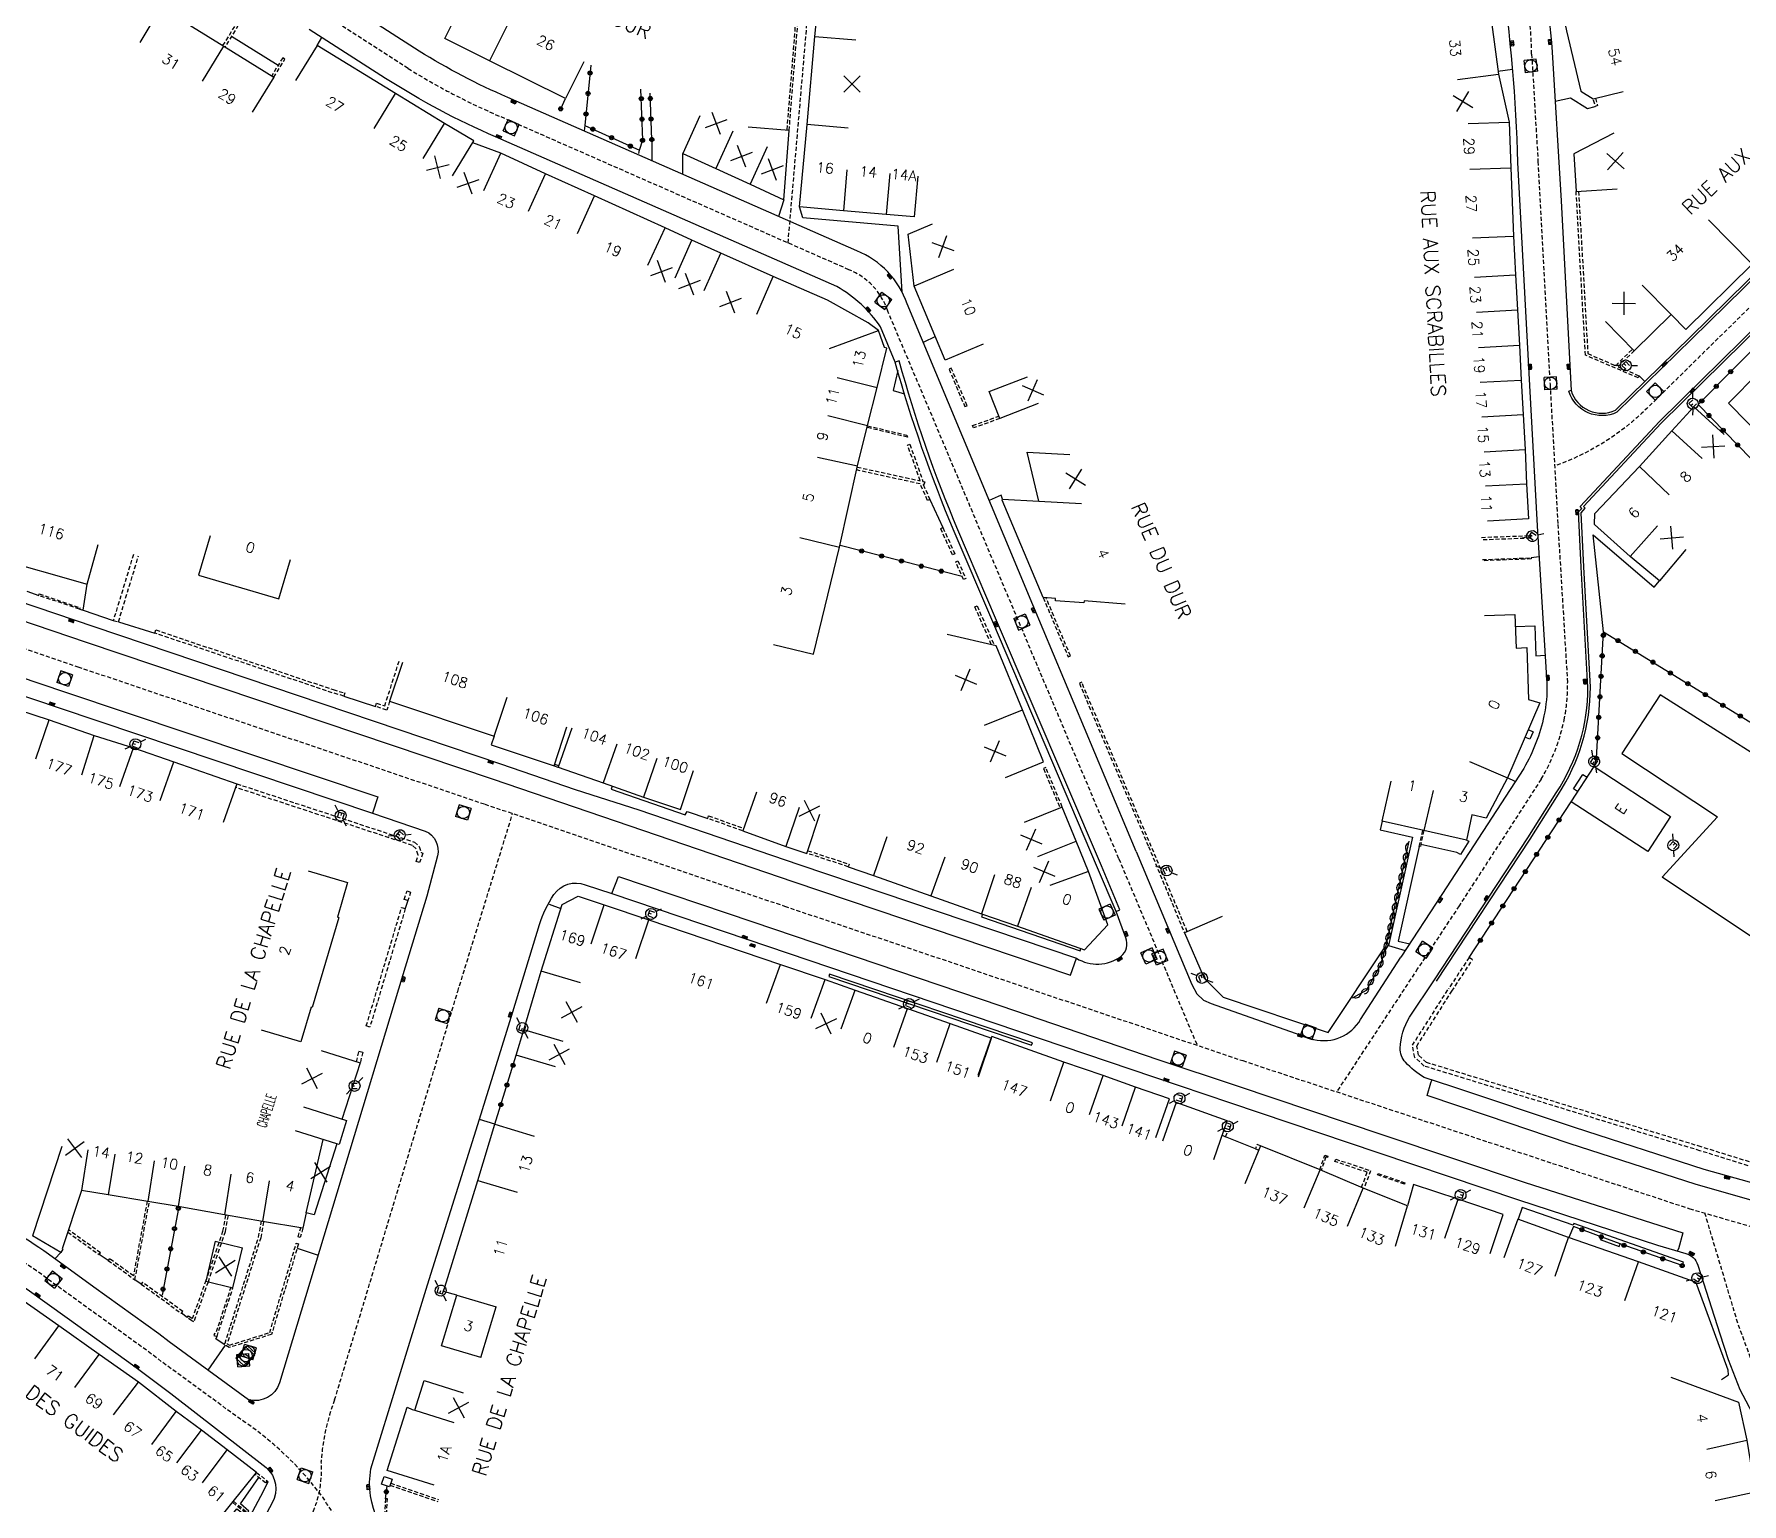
# Model space of a CAD drawing. Header units: millimetres. Extents: x 157000 to 158001, y 120999 to 122000.
# Drawn here: x 157153.2 to 157361.1, y 121206.9 to 121385.8 of the extents above; entities that cross this region are included whole.
import ezdxf
from ezdxf.enums import TextEntityAlignment as Align

# ---------------------------------------------------------------- set-up
doc = ezdxf.new("R2010")
doc.units = ezdxf.units.MM
doc.linetypes.add('DASHED', pattern=[0.75, 0.5, -0.25])
doc.layers.get('0').update_dxf_attribs({"linetype": 'CONTINUOUS'})
for name, color, linetype in [('W0001', 6, 'DASHED'), ('W0008', 7, 'CONTINUOUS'), ('W0100', 7, 'CONTINUOUS'), ('W0112', 1, 'DASHED'), ('W0310', 3, 'CONTINUOUS'), ('W0322', 7, 'CONTINUOUS'), ('W0334', 7, 'CONTINUOUS'), ('W0400', 7, 'CONTINUOUS'), ('W0420', 7, 'CONTINUOUS'), ('W0471', 7, 'CONTINUOUS'), ('W0984', 7, 'CONTINUOUS'), ('W0989', 7, 'CONTINUOUS'), ('W0991', 7, 'CONTINUOUS'), ('W1102', 7, 'CONTINUOUS')]:
    doc.layers.add(name, color=color, linetype=linetype)
doc.styles.get("Standard").update_dxf_attribs({"font": 'romans.shx', "width": 0.85})

# ---------------------------------------------------------------- blocks, each defined once
blk = doc.blocks.new('t991o')
at = {"color": 0, "linetype": 'Continuous'}
for p, q in [((-1, 1), (1, -1)), ((-1, -1), (1, 1))]:
    blk.add_line(p, q, dxfattribs=at)
blk = doc.blocks.new('t322o')
at = {"color": 0, "linetype": 'Continuous'}
for radius in [0.25, 0.15]:
    blk.add_circle((0, 0), radius, dxfattribs=at)
blk = doc.blocks.new('t310o')
at = {"color": 0, "linetype": 'Continuous'}
for centre, start, end in [((-0.5, 0.38), 216.8699, 323.1304), ((0.5, -0.37), 36.8699, 143.1303)]:
    blk.add_arc(centre, 0.625, start, end, dxfattribs=at)
blk = doc.blocks.new('T471')
for p, q in [((-0.333334, 0.333334), (-0.333334, -0.333334)), ((-0.333334, 0.333334), (0.333334, 0.333334)), ((-0.333334, 0), (0, 0)), ((0.500001, 0.500001), (1.000002, 1.000002)), ((-0.500001, -0.500001), (-1.000002, -1.000002)), ((-0.333334, -0.333334), (0.333334, -0.333334))]:
    blk.add_line(p, q)
blk.add_ellipse((0, 0), major_axis=(0.471405, 0.471405), ratio=1, start_param=5.4977871438, end_param=11.780972451)
blk = doc.blocks.new('T420')
for p, q in [((0.75, 0.75), (-0.75, 0.75)), ((-0.75, 0.75), (-0.75, -0.75)), ((0.75, 0.75), (0.75, -0.75)), ((0.75, -0.75), (-0.75, -0.75))]:
    blk.add_line(p, q)
blk.add_ellipse((0, 0), major_axis=(-0.53, 0.53), ratio=1, start_param=3.926991, end_param=10.210176)
blk = doc.blocks.new('T400')
for p, q in [((-0.15, 0.3), (0.15, 0.3)), ((-0.15, -0.25), (-0.15, 0.3)), ((-0.15, 0.15), (0.15, 0.15)), ((-0.15, 0), (0.15, 0)), ((0.15, 0.3), (0.15, -0.25)), ((-0.15, -0.15), (0.15, -0.15)), ((-0.15, -0.25), (-0.15, -0.3)), ((-0.15, -0.3), (0.15, -0.3)), ((0.15, -0.3), (0.15, -0.25))]:
    blk.add_line(p, q)
blk = doc.blocks.new('t112o')
at = {"color": 0, "linetype": 'Continuous'}
for p, q in [((-0.5, 0.5), (0.5, 0.5)), ((-0.5, -0.5), (-0.5, 0.5)), ((0.5, 0.5), (0.5, -0.5)), ((0.5, -0.5), (-0.5, -0.5))]:
    blk.add_line(p, q, dxfattribs=at)

msp = doc.modelspace()

# ---------------------------------------------------------------- linework, layer by layer
at = {"layer": 'W0001'}
for points in [[(157189.5, 121416.25, -0.057679), (157208.44, 121423.22), (157240.59, 121431.86), (157263.59, 121438.01), (157273.31, 121440.59, -0.0676), (157284.72, 121441.62), (157301.85, 121441.14), (157315.33, 121440.48, -0.345454), (157322.32, 121435.13), (157328.64, 121414.18), (157332.53, 121401.73, -0.070403), (157335.55, 121383.35), (157336.32, 121370.28), (157337.79, 121343.16), (157338.74, 121326.08), (157339.91, 121306.82, -0.059149), (157339.5, 121302.27, -0.081468), (157336.71, 121295.08), (157326.72, 121279.65), (157321.67, 121272.02)], [(157285.29, 121285.4), (157257.16, 121352.07, 0.221223), (157252.44, 121357.1), (157209.89, 121375.79, -0.03646), (157198.77, 121381.6), (157188.19, 121388.4)], [(157170.33, 121175.21), (157174.99, 121182.79), (157186.57, 121204.55, 0.147938), (157188.19, 121212.03, -0.074579), (157189.82, 121219.5), (157204.81, 121269.22), (157211.49, 121290.89)], [(157300.37, 121260.81), (157354.79, 121242.78), (157368.61, 121238.78), (157488.2, 121207.14), (157498.8, 121204.29, 0.001618), (157586.86, 121181.02, 0.008895), (157617.65, 121173.57, 0.001199), (157636.42, 121169.43, 0.00808), (157678.78, 121160.99, 0.003255), (157691.39, 121158.77, 0.014447), (157693.79, 121158.44, 0.014447)]]:
    msp.add_lwpolyline(points, format="xyb", dxfattribs=at)
at = {"layer": 'W0001', "flags": 128}
for points in [[(157245.03, 121360.35), (157247.2, 121385.6), (157248.06, 121395.14), (157249.1, 121408.16, -0.187739), (157251.8, 121413.75, -0.267474)], [(157456.19, 121332.3), (157422.9, 121353.38), (157393.13, 121372.72), (157389.42, 121374.84, 0.159715), (157386.85, 121374.92, 0.120618), (157382.18, 121372.21), (157379.62, 121369.75), (157349.56, 121340.2, -0.110066), (157338.34, 121333.2, 5.538616)], [(157405.81, 121162.85), (157370.64, 121158.98), (157358.01, 121157.65, -0.019508), (157352.68, 121157.49, -0.010903), (157342.95, 121157.78, -0.049893), (157322.7, 121160.87), (157316.32, 121162.33), (157279.9, 121171.69), (157249.6, 121179.53), (157242.37, 121181.59), (157232.42, 121184.65), (157220.75, 121188.54, -0.040996), (157203.83, 121195.36), (157198.56, 121198.05, -0.135819), (157188.38, 121207.66, 0.087313), (157178.2, 121217.27), (157168.2, 121224.58), (157166.95, 121225.54), (157159.03, 121231.22), (157153.54, 121235.22, 0.031807), (157134.68, 121246.43), (157126.33, 121250.62, 0.030039), (157123.3, 121251.92), (157111.13, 121255.9), (157103.16, 121258.34), (157101.11, 121258.72)], [(157495.52, 121052.31), (157478.44, 121060.45, -0.181953), (157474.9, 121064.17), (157467.44, 121081.47), (157464.83, 121086.76), (157456.88, 121100.76), (157443.16, 121124.37, 0.013634), (157442.88, 121124.92, 0.030532), (157432.25, 121140.76), (157427.51, 121147.53, 0.073513), (157419.98, 121154.17), (157409.59, 121160.51), (157395.86, 121169, -0.091519), (157389.44, 121174.86, -0.052785), (157381.13, 121188.61), (157374.76, 121200.4), (157368.8, 121211.23), (157363.75, 121220.41), (157360.67, 121228.79), (157356.64, 121242.24)]]:
    msp.add_lwpolyline(points, format="xyb", dxfattribs=at)
at = {"layer": 'W0001'}
for points in [[(157000, 121364.89), (157006.33, 121362.5), (157051.62, 121345.38), (157080.46, 121335.26), (157107.07, 121326.24), (157158.56, 121308.76), (157208.09, 121292.05), (157244.6, 121279.62), (157300.37, 121260.81)], [(157285.29, 121285.4), (157294.82, 121262.69)], [(157321.67, 121272.02), (157311.82, 121257.02)]]:
    msp.add_lwpolyline(points, dxfattribs=at)
at = {"layer": 'W0008'}
for points in [[(157309.98, 121468.64), (157313.94, 121460.35, -0.047448), (157318.11, 121448.91), (157318.57, 121449.04), (157322.86, 121439.45), (157324.62, 121435.83), (157325.52, 121433.17), (157331.4, 121413.55), (157334.79, 121402.37, -0.049536), (157338.04, 121383.58), (157339.13, 121365.49), (157340.34, 121342.39), (157340.09, 121342.3)], [(157189.89, 121413.74, -0.058662), (157208.34, 121420.45), (157239.5, 121429.21), (157243.98, 121423, -0.051037), (157245.01, 121421.13), (157248.26, 121413.11, -0.108924), (157248.64, 121410.64), (157290.04, 121407.36), (157305.23, 121405.3), (157328.33, 121401.73), (157329.35, 121401.53), (157330.28, 121401.09), (157330.13, 121400.72, -0.036311), (157331.82, 121393.23, -0.031667), (157333.82, 121370.14), (157335.3, 121343.02), (157336.24, 121325.94), (157337.41, 121306.71, -0.05858), (157337.05, 121302.79, -0.080864), (157334.58, 121296.39), (157324.63, 121281.02), (157319.63, 121273.39)], [(157000, 121398.36), (157001.19, 121395.45), (157010.72, 121372.13), (157011.9, 121369.29), (157013.45, 121365.76, 0.207374), (157014.63, 121364.78), (157018.36, 121363.34), (157017.61, 121361.4), (157033.92, 121355.23), (157051.78, 121348.53), (157081.49, 121338.26), (157108.09, 121329.25), (157159.58, 121311.77), (157209.11, 121295.06), (157245.62, 121282.62), (157279.4, 121271.23), (157280.12, 121273.29, 0.312402), (157285.54, 121273.51, 0.349798), (157286.13, 121275.77), (157284.97, 121278.98), (157285.42, 121279.18), (157283.17, 121284.51)], [(157287.42, 121286.27), (157274.82, 121316.3), (157259.51, 121352.95, 0.217631), (157253.41, 121359.4), (157210.89, 121378.08, -0.036415), (157200.1, 121383.71), (157189.67, 121390.43)], [(157283.17, 121284.51), (157270.4, 121314.41), (157265.71, 121325.42, -0.033383), (157258.56, 121345.99), (157258.08, 121345.84), (157256.28, 121350.14, 0.115388), (157250.97, 121355.04), (157209.42, 121373.27, -0.039853), (157196.02, 121380.4), (157186.72, 121386.36)], [(157391.71, 121373.11), (157393.8, 121375.46), (157388.5, 121381.08), (157378.09, 121371.31), (157355.06, 121348.69), (157345.93, 121339.74, -0.455967), (157340.09, 121342.3)], [(157323.71, 121270.65), (157335.1, 121287.93), (157338.55, 121293.42, 0.146926), (157342.4, 121306.29), (157341.59, 121320.9), (157341.25, 121327.61), (157341.65, 121328.05), (157341.45, 121328.26), (157351.11, 121338.62), (157383.65, 121370.66, -0.159706), (157389.25, 121373.58, -0.179796), (157391.71, 121373.11)], [(157108.52, 121322.07), (157156.95, 121305.7), (157195.08, 121292.93), (157194.45, 121290.95), (157200.86, 121288.75, -0.37607), (157202.33, 121285.74), (157201.04, 121280.83), (157198.11, 121271.24), (157198.11, 121271.24), (157183.13, 121221.59, -0.396697), (157179.35, 121219.53), (157169.7, 121226.58), (157168.44, 121227.55), (157160.49, 121233.25), (157154.98, 121237.26, 0.031874), (157135.81, 121248.66)], [(157287.42, 121286.27), (157294.16, 121270.09), (157294.77, 121268.95), (157295.59, 121268.17), (157296.55, 121267.76), (157306.77, 121264.17), (157309, 121263.39, 0.329523), (157314.73, 121265.83), (157319.63, 121273.39)], [(157468.43, 121256.05), (157464.45, 121250.18), (157467.1, 121248.37), (157469.99, 121252.69), (157481.44, 121245.03), (157478.64, 121240.85), (157473.37, 121221.45), (157462.83, 121224.12), (157464.65, 121230.85), (157453.53, 121233.92), (157451.9, 121228.92, -0.247173), (157449.44, 121227.57), (157427.93, 121233.25), (157375.83, 121246.72), (157385.19, 121260.63), (157351.43, 121283.15)], [(157480.73, 121229.81), (157478, 121219.4), (157477.34, 121217.49, -0.313183), (157475.38, 121215.94), (157473.58, 121216.44), (157445.97, 121223.7), (157428.55, 121228.32), (157400.42, 121235.76), (157385.59, 121239.65), (157370.36, 121243.72), (157356.57, 121247.57), (157340.75, 121252.66), (157325.82, 121257.65), (157322.47, 121258.76, -0.069397), (157320.18, 121260.61, -0.201507), (157319.54, 121262.34, -0.125092), (157320.67, 121266.09), (157323.71, 121270.65), (157323.72, 121270.67)], [(157109.02, 121254.12), (157115.78, 121251.82), (157121.78, 121249.79, -0.044603), (157127.84, 121247.13), (157133.77, 121244.1, -0.038631), (157152.38, 121232.98), (157157.28, 121229.51), (157165.49, 121223.56), (157169.88, 121220.28), (157181.48, 121211.26, -0.36813), (157182.2, 121206.98), (157170.65, 121185.28)]]:
    msp.add_lwpolyline(points, format="xyb", dxfattribs=at)
msp.add_lwpolyline([(157374.09, 121326.28), (157379.5, 121320.85), (157380.04, 121319.11), (157379.54, 121317.46), (157369.61, 121303.71), (157364.28, 121297.07), (157351.2, 121305.35), (157346.51, 121298.21), (157358.19, 121290.49), (157351.43, 121283.15)], dxfattribs=at)
at = {"layer": 'W0100'}
for points in [[(157339.23, 121435.48), (157334.74, 121433.28), (157333.1, 121436.5), (157326.23, 121433.02), (157327.61, 121428.75), (157330.35, 121430.49), (157331.02, 121427.25), (157331.96, 121422.68), (157332.81, 121418.53), (157333.6, 121414.63), (157334.39, 121411.01), (157336.73, 121400.05), (157338.66, 121391.53), (157339.79, 121386.18), (157341.55, 121378.83), (157343.02, 121377.91), (157346.71, 121378.79)], [(157319.03, 121396.19), (157319.71, 121401.14), (157327.75, 121400.05), (157326.85, 121393.83), (157325.93, 121387.94), (157330.73, 121387.26), (157330.7, 121386.96), (157331.5, 121380.92), (157332.82, 121375.08), (157333.03, 121369.52), (157333.34, 121361.17), (157333.58, 121356.47), (157333.81, 121352.22), (157334.05, 121347.93), (157334.27, 121343.67), (157334.5, 121339.46), (157334.74, 121335.22), (157334.93, 121331.02), (157335.16, 121326.77), (157330.17, 121326.49)], [(157159.41, 121388.95), (157162.05, 121393.19), (157168.72, 121389.04), (157176.35, 121384.31), (157182.42, 121380.54), (157179.78, 121376.29)], [(157220.15, 121382.43), (157217.94, 121377.95), (157208.68, 121382.53), (157203.25, 121385.25), (157205.49, 121389.72)], [(157260.82, 121368.5), (157260.39, 121363.52), (157256.98, 121363.82), (157251.76, 121364.26), (157246.4, 121364.76), (157247.36, 121374.8), (157248.3, 121385.51), (157253.28, 121385.07)], [(157243.25, 121311.48), (157248.11, 121310.29), (157251.3, 121323.31), (157253.47, 121333.21), (157254.7, 121338.15), (157255.87, 121342.78), (157257.04, 121347.56), (157256.77, 121347.65), (157256.02, 121349.69), (157254.76, 121350.62), (157249.83, 121353.39), (157243.22, 121356.28), (157236.86, 121359.12), (157233.31, 121360.7), (157230.07, 121362.19), (157221.47, 121366.08), (157215.51, 121368.79), (157210.06, 121371.29), (157206.66, 121372.56), (157206.76, 121372.79), (157203.21, 121374.92), (157197.22, 121378.56), (157187.68, 121384.39), (157185.08, 121380.12)], [(157234.28, 121375.82), (157232.2, 121371.27), (157236.22, 121369.43), (157240.4, 121367.53), (157244.49, 121365.62), (157245.16, 121374.05), (157240.18, 121374.45)], [(157345.54, 121373.73), (157340.68, 121371.2), (157340.96, 121366.62), (157345.95, 121366.93)], [(157268.78, 121348.04), (157264.17, 121346.1), (157260.36, 121355.11), (157259.63, 121361.45), (157262.59, 121362.7)], [(157344.53, 121350.8), (157348.04, 121347.24), (157352.52, 121351.67), (157354.33, 121349.84), (157362.38, 121357.79), (157357.06, 121363.18)], [(157275.46, 121340.8), (157270.8, 121338.98), (157269.52, 121342.27), (157274.18, 121344.08)], [(157354.33, 121323.03), (157351.12, 121319.21), (157347.56, 121322.2), (157343.22, 121326.07), (157343.23, 121327.44), (157348.68, 121333.16), (157352.61, 121337.47), (157355.3, 121340.42), (157358.99, 121337.05)], [(157286.05, 121316.4), (157281.06, 121316.79), (157281.04, 121316.54), (157277.58, 121316.81), (157277.6, 121317.06), (157276.09, 121317.18), (157271.1, 121329.05), (157271.13, 121329.18), (157275.54, 121328.94), (157274.14, 121334.88), (157279.34, 121334.59)], [(157137.43, 121330.28), (157136.08, 121325.46), (157148.25, 121322.05), (157159.68, 121318.83), (157161.04, 121323.64)], [(157174.69, 121324.72), (157173.27, 121319.93), (157183.04, 121317.05), (157184.46, 121321.84)], [(157099.3, 121315.51), (157100.87, 121320.26), (157106.61, 121318.37), (157112.62, 121316.43), (157117.87, 121314.77), (157123.08, 121313.07), (157129.23, 121311.07), (157134.72, 121309.16), (157142.57, 121306.54), (157149.34, 121304.19), (157155.06, 121302.3), (157160.53, 121300.38), (157165.32, 121298.9), (157170.24, 121297.21), (157177.91, 121294.52), (157176.26, 121289.8)], [(157329.8, 121315), (157333.5, 121315.13), (157333.66, 121311.04), (157334.95, 121311.09), (157335.18, 121304.79), (157336.54, 121304.39), (157332.6, 121295.26), (157330.03, 121290.32), (157328.25, 121290.75), (157327.63, 121287.64), (157322.42, 121288.84), (157317.35, 121289.97), (157318.43, 121294.85)], [(157271.5, 121295.3), (157276.14, 121297.18), (157273.57, 121303.53), (157270.37, 121311.32), (157264.4, 121312.71)], [(157198.1, 121309.3), (157196.52, 121304.56), (157209.23, 121300.32), (157208.88, 121299.26), (157216.53, 121296.71), (157218.11, 121301.46)], [(157218.7, 121301.27), (157217.04, 121296.55), (157222.5, 121294.63), (157227.42, 121292.87), (157231.93, 121291.38), (157233.51, 121296.13)], [(157241.19, 121293.5), (157239.5, 121288.79), (157244.76, 121286.9), (157247.33, 121286.05), (157248.9, 121290.8)], [(157281.59, 121283.85), (157280.09, 121287.55), (157278.41, 121291.69), (157273.78, 121289.81)], [(157257.06, 121288.06), (157255.41, 121283.34), (157262.41, 121280.89), (157268.56, 121278.7), (157272.95, 121277.2), (157281.13, 121274.32), (157283.95, 121277.35), (157281.59, 121283.85)], [(157186.62, 121283.9), (157191.41, 121282.48), (157190.16, 121278.27), (157190.32, 121278.22), (157187.07, 121267.28), (157186.96, 121267.32), (157185.71, 121263.12), (157180.91, 121264.54)], [(157216.72, 121260.04), (157211.93, 121261.47), (157212.86, 121264.57), (157214.96, 121271.71), (157217.52, 121279.81), (157219.48, 121280.85), (157222.65, 121279.78), (157228.09, 121277.96), (157244.1, 121272.52), (157249.54, 121270.69), (157253.19, 121269.38), (157259.56, 121267.16), (157264.74, 121265.35), (157269.8, 121263.56)], [(157297.86, 121278.37), (157293.28, 121276.36), (157295.69, 121270.87), (157298.01, 121268.54), (157310.77, 121264.24), (157317.7, 121274.67)], [(157289.8, 121251.44), (157291.45, 121256.16), (157287.34, 121257.6), (157283.37, 121258.99), (157278.61, 121260.63), (157269.82, 121263.76)], [(157188.18, 121262.06), (157192.94, 121260.53), (157190.72, 121253.64)], [(157186.02, 121255.2), (157191.28, 121253.51), (157190.39, 121250.62), (157190.1, 121250.67), (157187.33, 121242.02), (157186.37, 121242.28), (157185.97, 121240.41), (157181.06, 121241.22), (157176.4, 121242.04), (157170.78, 121243.04), (157167.08, 121243.68), (157162.27, 121244.49), (157158.99, 121245), (157156.66, 121237.89), (157156.73, 121237.85), (157156.49, 121237.45), (157153.05, 121239.5)], [(157296.84, 121248.79), (157298.5, 121253.5), (157292.27, 121255.71), (157290.61, 121250.99)], [(157207.64, 121224.67), (157202.85, 121226.11), (157204.7, 121232.27), (157203.06, 121232.72), (157207.26, 121246.23), (157209.32, 121253.07), (157214.1, 121251.63)], [(157156.61, 121250.34), (157153.05, 121239.5)], [(157330.49, 121237.34), (157332.09, 121242.08), (157326.6, 121243.93), (157321.18, 121245.75), (157320.42, 121243.12), (157315.02, 121245.29), (157309.81, 121247.5), (157302.53, 121250.45), (157300.65, 121245.81)], [(157358.68, 121221.98), (157359.5, 121222.55), (157359.47, 121223.11), (157355.69, 121233.42), (157355.57, 121233.77), (157355.36, 121233.9), (157348.57, 121236.33), (157340.05, 121239.29), (157333.87, 121241.52), (157332.17, 121236.81)], [(157175.3, 121238.82), (157174.15, 121233.95), (157177.45, 121233.17), (157178.6, 121238.04)], [(157175.3, 121238.82), (157178.6, 121238.04)], [(157167.14, 121202.44), (157170.97, 121199.23), (157174.14, 121203.01), (157180.33, 121210.68), (157176.74, 121213.43), (157173.61, 121215.83), (157170.55, 121218.1), (157165.95, 121221.66), (157161.16, 121225.05), (157156.26, 121228.53), (157151.33, 121231.99), (157148.46, 121227.9)], [(157201.96, 121209.12), (157196.22, 121210.92), (157198.64, 121218.62), (157199.27, 121218.36), (157199.58, 121218.26), (157200.71, 121221.86), (157205.48, 121220.36)], [(157352.51, 121222.27), (157360.75, 121219.25), (157361.75, 121214.6), (157362.78, 121208.31), (157364.62, 121208.65), (157367.54, 121203.2), (157370, 121198.65), (157372.36, 121194.22), (157374.72, 121189.89), (157377.56, 121184.4), (157377.46, 121184.34), (157377.52, 121184.23), (157373.25, 121181.62)]]:
    msp.add_lwpolyline(points, dxfattribs=at)
for points in [[(157377.97, 121359.52), (157392.56, 121344.69), (157373.84, 121326.28), (157359.5, 121340.85)], [(157349.68, 121286.26), (157340.35, 121292.34), (157343.14, 121296.63), (157352.47, 121290.54)]]:
    msp.add_lwpolyline(points, close=True, dxfattribs=at)
at = {"layer": 'W0112'}
for points in [[(157176.23, 121384.38), (157179.26, 121389.31), (157175.9, 121391.39), (157176.06, 121391.64), (157179.67, 121389.41), (157176.48, 121384.23)], [(157245.16, 121374.05), (157246.71, 121393.33), (157246.41, 121393.35), (157244.86, 121374.08)], [(157182.42, 121380.54), (157183.77, 121382.75), (157183.5, 121382.91), (157182.16, 121380.69)], [(157348.04, 121347.24), (157346.07, 121345.29), (157348.62, 121344.18), (157348.51, 121343.93), (157342.1, 121346.69), (157340.96, 121366.62)], [(157341.26, 121366.64), (157342.39, 121346.89), (157345.78, 121345.42), (157347.83, 121347.46)], [(157254.7, 121338.11), (157259.47, 121336.95), (157259.56, 121336.7), (157254.64, 121337.9)], [(157270.8, 121338.98), (157267.62, 121337.84), (157267.49, 121338.12), (157270.69, 121339.27)], [(157253.44, 121333.08), (157261.11, 121331.4), (157259.58, 121335.75), (157259.86, 121335.85), (157261.45, 121331.32), (157261.66, 121331.28), (157261.57, 121330.92), (157261.48, 121330.94), (157262.28, 121329.14), (157262.01, 121329.02), (157261.12, 121331.02), (157253.36, 121332.72)], [(157329.45, 121324.52), (157335.36, 121324.73), (157335.39, 121324.42), (157329.47, 121324.2)], [(157165.33, 121322.44), (157162.88, 121314.39), (157163.51, 121314.24), (157165.95, 121322.26)], [(157329.55, 121321.81), (157335.49, 121322.03), (157335.5, 121321.89), (157329.56, 121321.67)], [(157276.09, 121317.18), (157279.13, 121309.97), (157279.4, 121310.09), (157276.43, 121317.16)], [(157269.77, 121311.46), (157267.77, 121316.05), (157268.05, 121316.17), (157270.14, 121311.37)], [(157196.52, 121304.56), (157196.17, 121303.48), (157194.8, 121303.94), (157194.93, 121304.32), (157195.92, 121303.99), (157197.68, 121309.44)], [(157293.63, 121276.51), (157280.77, 121306.87), (157280.49, 121306.75), (157288.9, 121286.89)], [(157216.53, 121296.71), (157217.04, 121296.55)], [(157216.59, 121296.9), (157217.11, 121296.74)], [(157278.41, 121291.69), (157276.4, 121296.48), (157276.12, 121296.37), (157278.13, 121291.58)], [(157177.91, 121294.52), (157199.53, 121287.41), (157200.11, 121286.88), (157200.37, 121286.14), (157200.55, 121286.07), (157200.17, 121284.92), (157199.74, 121285.07), (157199.99, 121285.84), (157199.71, 121286.62), (157199.3, 121287.01), (157177.76, 121294.08)], [(157239.5, 121288.79), (157235.24, 121290.3), (157235.35, 121290.61), (157239.61, 121289.11)], [(157322.42, 121288.84), (157321.99, 121286.84), (157321.85, 121286.88), (157322.3, 121288.87)], [(157247.43, 121286.37), (157252.46, 121284.74), (157252.36, 121284.42), (157247.33, 121286.05)], [(157288.9, 121286.89), (157293.28, 121276.36)], [(157325.84, 121269.26), (157328.35, 121273.1), (157327.93, 121273.37), (157325.42, 121269.53)], [(157479.35, 121230.27), (157476.02, 121217.47), (157446.35, 121225.24), (157428.89, 121229.85), (157400.8, 121237.17), (157385.55, 121241.24), (157371.22, 121245.1), (157356.04, 121249.84), (157341, 121254.46), (157322.47, 121260.15), (157321.32, 121261.21), (157321.03, 121262.68), (157325.42, 121269.53)], [(157478.87, 121230.39), (157475.66, 121218.08), (157446.48, 121225.72), (157429.01, 121230.33), (157400.93, 121237.65), (157385.68, 121241.73), (157371.36, 121245.58), (157356.19, 121250.32), (157341.14, 121254.94), (157322.73, 121260.59), (157321.78, 121261.47), (157321.56, 121262.58), (157325.84, 121269.26)], [(157192.5, 121260.67), (157192.79, 121261.95), (157193.24, 121261.85), (157192.94, 121260.53)], [(157309.76, 121247.52), (157310.38, 121249.32), (157310.75, 121249.19), (157310.69, 121249.02), (157310.49, 121249.09), (157309.93, 121247.45)], [(157314.84, 121245.37), (157315.54, 121247.22), (157311.6, 121248.53), (157311.7, 121248.83), (157315.95, 121247.41), (157315.13, 121245.25)], [(157316.85, 121247.07), (157320.11, 121245.93)], [(157167, 121243.7), (157165.32, 121234.6), (157162.4, 121236.71), (157162.24, 121236.5), (157165.51, 121234.13), (157167.27, 121243.65)], [(157176.85, 121241.96), (157176.49, 121239.98), (157174.41, 121233.86), (157172.67, 121229), (157172.43, 121229.14), (157171.88, 121229.53), (157172.04, 121229.75), (157172.52, 121229.4), (157174.15, 121233.95), (157176.23, 121240.05), (157176.58, 121242.01)], [(157157.33, 121239.93), (157161.16, 121237.2), (157161.32, 121237.42), (157157.42, 121240.2)], [(157181.18, 121241.2), (157180.83, 121239.26), (157176.74, 121226.34), (157177.01, 121226.17), (157181.92, 121227.7), (157185.16, 121238.6), (157185.42, 121238.52), (157182.14, 121227.48), (157176.98, 121225.87), (157176.37, 121226.26), (157176.48, 121226.4), (157180.57, 121239.33), (157180.91, 121241.25)], [(157185.97, 121240.41), (157185.64, 121239.3), (157185.37, 121239.38), (157185.7, 121240.46)], [(157177.2, 121233.25), (157175.33, 121227.57), (157175.19, 121227.61), (157175.12, 121227.35), (157175.51, 121227.23), (157177.45, 121233.17)], [(157180.32, 121210.68), (157181.61, 121209.64), (157181.42, 121209.4), (157180.13, 121210.44)], [(157196.56, 121209.11), (157202.38, 121207.15)], [(157196.65, 121209.36), (157202.46, 121207.4)], [(157177.5, 121207.18), (157179.09, 121205.89), (157178.98, 121205.75), (157177.38, 121207.03)], [(157218.84, 121193.36), (157212.24, 121195.61), (157206.62, 121198.21), (157201.16, 121200.9), (157198.57, 121202.46), (157197.13, 121203.92), (157196.15, 121205.57), (157196.25, 121207.46), (157196.02, 121207.47), (157195.91, 121205.51), (157196.95, 121203.78), (157198.43, 121202.28), (157201.05, 121200.7), (157206.52, 121198), (157212.15, 121195.39), (157218.77, 121193.15)]]:
    msp.add_lwpolyline(points, dxfattribs=at)
at = {"layer": 'W0112', "flags": 128}
for points in [[(157343.32, 121377.98), (157343.58, 121377.08), (157343.3, 121376.99), (157343.02, 121377.91)], [(157298.29, 121251.55), (157298.5, 121252.08), (157298.09, 121252.25)], [(157297.87, 121251.72), (157298.29, 121251.55)], [(157302.53, 121250.44), (157302.14, 121250.61), (157301.93, 121250.07)], [(157301.93, 121250.07), (157302.32, 121249.91)]]:
    msp.add_lwpolyline(points, dxfattribs=at)
at = {"layer": 'W0112'}
for points in [[(157264.62, 121344.99), (157266.54, 121340.44), (157266.82, 121340.55), (157264.9, 121345.1)], [(157263.88, 121325.7), (157265.33, 121322.5), (157265.05, 121322.38), (157263.61, 121325.58)], [(157266.39, 121319.37), (157265.43, 121321.54), (157265.7, 121321.66), (157266.66, 121319.49)], [(157158.77, 121315.77), (157153.8, 121317.45), (157153.86, 121317.63), (157158.83, 121315.95)], [(157168.05, 121313.24), (157189.65, 121305.98), (157191.07, 121305.57), (157190.96, 121305.19), (157189.53, 121305.6), (157167.92, 121312.87)], [(157199.07, 121281.34), (157198.74, 121280.29), (157198.3, 121280.43), (157198.64, 121281.48)], [(157193.68, 121265.03), (157197.98, 121279.46), (157198.43, 121279.33), (157194.12, 121264.9)], [(157320.06, 121245.77), (157316.79, 121246.91), (157316.85, 121247.07), (157320.11, 121245.93)], [(157166.26, 121233.61), (157171.17, 121230.05), (157171.33, 121230.27), (157166.42, 121233.83)]]:
    msp.add_lwpolyline(points, close=True, dxfattribs=at)
at = {"layer": 'W0310'}
for points in [[(157320.58, 121287.55), (157317.76, 121274.63)], [(157317.76, 121274.63), (157317.16, 121272.46), (157315.4, 121269.35), (157313.7, 121268.4)]]:
    msp.add_lwpolyline(points, dxfattribs=at)
at = {"layer": 'W0322'}
for points in [[(157248.3, 121385.51), (157249.97, 121402.16)], [(157221.02, 121382), (157220.28, 121374.65), (157226.95, 121371.64), (157227.34, 121372.93), (157227.12, 121379.1)], [(157217.35, 121376.69), (157217.94, 121377.95)], [(157228.44, 121372.95), (157228.24, 121378.58)], [(157343.14, 121296.63), (157343.44, 121297.61), (157344.31, 121313.03), (157364.73, 121300.42), (157376.86, 121319.15), (157355.82, 121340.69), (157378.01, 121363.11), (157406.82, 121334.61), (157404.68, 121332.63), (157429.47, 121315.26), (157450.49, 121333.55)], [(157266.22, 121319.75), (157251.35, 121323.53)], [(157327.93, 121273.37), (157340.35, 121292.34)], [(157209.32, 121253.07), (157211.93, 121261.47)], [(157170.8, 121242.82), (157168.81, 121232.26)], [(157344.02, 121239.36), (157340.65, 121240.6), (157340.08, 121239.28)], [(157353.87, 121235.86), (157346.32, 121238.51)], [(157196.02, 121207.47), (157196.21, 121209.01)]]:
    msp.add_lwpolyline(points, dxfattribs=at)
at = {"layer": 'W0334'}
msp.add_line((157284.97, 121278.98), (157282.69, 121284.28), dxfattribs=at)
for points in [[(157177.28, 121385.52), (157182.95, 121382.01)], [(157187.68, 121384.39), (157188.27, 121385.37)], [(157333.2, 121381.49), (157331.45, 121381.24)], [(157338.4, 121377.62), (157340.26, 121378.01), (157342.33, 121376.71), (157343.3, 121376.99)], [(157220.28, 121374.65), (157220.19, 121373.99)], [(157228.44, 121372.95), (157228.44, 121370.37)], [(157226.84, 121371.25), (157226.95, 121371.64)], [(157232.21, 121368.71), (157232.2, 121371.27)], [(157244.49, 121365.62), (157243.88, 121363.59)], [(157258.91, 121354.35), (157258.44, 121362.4), (157246.84, 121363.4), (157246.4, 121364.76)], [(157018.36, 121363.34), (157034.66, 121357.18), (157052.51, 121350.48), (157082.42, 121340.14), (157109.01, 121331.12), (157160.5, 121313.65), (157210.03, 121296.93), (157219.11, 121293.84), (157226.86, 121291.33), (157246.32, 121284.69), (157280.12, 121273.29), (157280.12, 121273.29)], [(157262.96, 121348.96), (157261.47, 121348.25)], [(157258.37, 121344.83), (157257.8, 121342.39), (157259.2, 121341.99)], [(157348.62, 121344.18), (157349.32, 121343.48)], [(157060.82, 121336.55), (157071.2, 121332.84), (157107.85, 121320.12), (157156.3, 121303.75), (157194.45, 121290.95)], [(157262.28, 121329.14), (157263.88, 121325.7)], [(157271.13, 121329.18), (157270.96, 121329.64), (157269.5, 121329.02)], [(157344.31, 121313.03), (157343.04, 121324.81), (157350.47, 121318.44), (157351.12, 121319.21)], [(157336.47, 121322.13), (157335.49, 121322.03)], [(157159.2, 121315.65), (157159.68, 121318.83)], [(157152.34, 121317.96), (157153.8, 121317.45)], [(157158.77, 121315.77), (157159.2, 121315.65), (157162.88, 121314.39)], [(157163.51, 121314.24), (157167.92, 121312.87)], [(157333.56, 121313.66), (157335.92, 121313.76), (157336.07, 121310.1), (157337.2, 121310.19)], [(157190.96, 121305.19), (157194.8, 121303.94)], [(157335.12, 121301.11), (157335.74, 121300.84), (157335.34, 121299.93), (157334.73, 121300.19)], [(157223.6, 121294.24), (157223.47, 121293.85), (157232.51, 121290.72), (157232.73, 121291.15), (157235.24, 121290.3)], [(157333.55, 121294.8), (157332.6, 121295.25)], [(157341.15, 121293.57), (157340.66, 121293.89), (157341.79, 121295.64), (157342.29, 121295.32)], [(157317.35, 121289.97), (157317.1, 121288.91), (157321.04, 121288.01), (157318.13, 121274.82), (157320.17, 121274.21)], [(157327.63, 121287.64), (157327.91, 121287.54), (157326.89, 121285.89), (157326.43, 121286.16), (157322.05, 121287.14)], [(157321.85, 121286.88), (157319.31, 121275.36), (157320.71, 121275.05)], [(157252.36, 121284.42), (157255.41, 121283.34)], [(157198.74, 121280.29), (157198.43, 121279.33)], [(157215.94, 121279.88), (157217.37, 121279.35)], [(157268.69, 121278.65), (157268.58, 121278.31), (157280.58, 121274.2), (157280.68, 121274.48)], [(157475.38, 121215.94), (157474.64, 121215.73), (157469.38, 121215.4), (157445.59, 121221.66), (157428.54, 121226.16), (157399.75, 121233.75), (157369.54, 121241.75), (157355.59, 121245.74), (157340.13, 121250.72), (157330.17, 121254.08), (157322.81, 121256.56), (157323.29, 121258.1), (157323.4, 121258.45)], [(157209.31, 121253.06), (157207.45, 121253.63)], [(157301.93, 121250.07), (157298.29, 121251.55)], [(157353.87, 121235.86), (157354.03, 121236.27), (157340.7, 121240.97), (157340.59, 121240.77), (157334.41, 121242.94), (157333.89, 121241.51)], [(157185.27, 121237.99), (157187.82, 121237.14)], [(157156.49, 121237.45), (157155.75, 121236.7)], [(157162.24, 121236.5), (157161.16, 121237.2)], [(157166.26, 121233.61), (157165.51, 121234.13)], [(157171.88, 121229.53), (157171.17, 121230.05)], [(157176.5, 121226.17), (157174.4, 121223.14)], [(157176.37, 121226.26), (157175.37, 121226.93), (157175.51, 121227.23)], [(157160.13, 121184.98), (157164.97, 121190.25), (157174.68, 121202.13), (157175.41, 121201.54), (157175.88, 121202.14), (157175.14, 121202.78), (157177.93, 121206.26), (157179.02, 121205.45), (157179.36, 121205.95), (157178.35, 121206.85), (157180.58, 121210.07)]]:
    msp.add_lwpolyline(points, dxfattribs=at)
for points in [[(157340.34, 121342.39, 0.452151), (157345.76, 121339.99), (157354.85, 121348.9), (157377.89, 121371.52), (157388.33, 121381.33), (157388.53, 121381.11), (157388.5, 121381.08)], [(157323.96, 121270.49), (157335.35, 121287.77), (157338.81, 121293.26, 0.146981), (157342.7, 121306.3), (157341.89, 121320.92), (157341.56, 121327.5), (157342.07, 121328.06), (157341.86, 121328.26), (157351.33, 121338.41), (157383.86, 121370.44, -0.159784), (157389.3, 121373.29, -0.175512), (157391.5, 121372.88), (157391.71, 121373.11)], [(157282.69, 121284.28), (157269.94, 121314.22), (157265.25, 121325.22, -0.032588), (157258.08, 121345.84)], [(157199.68, 121200.28, -0.335047), (157194.25, 121211.13), (157201.13, 121233.5), (157207.46, 121253.68), (157211.5, 121266.77), (157214.77, 121277.38, -0.069923), (157216.51, 121281.02, -0.357224), (157220.34, 121282.2), (157223.59, 121281.16), (157224.37, 121283.25), (157240.72, 121277.7), (157270.91, 121267.49), (157290.04, 121260.97), (157299.69, 121257.73), (157317.43, 121251.76), (157334.77, 121245.98), (157353.94, 121239.83), (157353.41, 121237.92), (157353.28, 121237.62)], [(157223.59, 121281.16), (157240.01, 121275.59), (157270.2, 121265.38), (157289.52, 121258.83), (157298.9, 121255.67), (157316.84, 121249.61), (157333.96, 121243.88), (157350.85, 121238.35), (157354.3, 121237.33, -0.278206), (157355.76, 121235.93), (157358.46, 121227.55), (157359.47, 121224.42), (157360.88, 121220.77), (157360.88, 121220.77), (157373.94, 121196.05)], [(157158.91, 121183.95), (157160.05, 121185.06), (157162, 121183.05, 0.482766), (157167.25, 121182.79), (157169.26, 121186.07), (157180.82, 121207.77), (157181.73, 121209.55), (157181.61, 121209.64)]]:
    msp.add_lwpolyline(points, format="xyb", dxfattribs=at)
for points in [[(157274.77, 121262.97), (157250.06, 121271.33), (157249.97, 121271.06), (157274.68, 121262.69)], [(157177.8, 121224.6), (157178.77, 121223.7), (157180.18, 121225.2), (157179.22, 121226.08)]]:
    msp.add_lwpolyline(points, close=True, dxfattribs=at)
at = {"layer": 'W0334', "flags": 128}
msp.add_lwpolyline([(157343.9, 121239.04), (157346.21, 121238.18), (157346.32, 121238.51), (157344.02, 121239.36)], close=True, dxfattribs=at)
at = {"layer": 'W1102'}
for p, q in [((157210.9, 121387.01), (157208.68, 121382.53)), ((157326.54, 121380.26), (157331.5, 121380.92)), ((157194.62, 121374.29), (157197.22, 121378.56)), ((157200.61, 121370.65), (157203.21, 121374.92)), ((157327.83, 121374.89), (157332.82, 121375.08)), ((157238.3, 121373.98), (157236.22, 121369.43)), ((157252.33, 121374.33), (157247.36, 121374.8)), ((157204.16, 121368.52), (157206.76, 121372.79)), ((157207.98, 121366.73), (157210.06, 121371.29)), ((157242.48, 121372.08), (157240.4, 121367.53)), ((157213.44, 121364.24), (157215.51, 121368.79)), ((157252.19, 121369.25), (157251.76, 121364.26)), ((157257.41, 121368.8), (157256.98, 121363.82)), ((157328.03, 121369.34), (157333.03, 121369.52)), ((157219.41, 121361.52), (157221.47, 121366.08)), ((157227.97, 121357.65), (157230.07, 121362.19)), ((157231.28, 121356.13), (157233.31, 121360.7)), ((157328.34, 121360.98), (157333.34, 121361.17)), ((157234.82, 121354.56), (157236.86, 121359.12)), ((157241.22, 121351.7), (157243.22, 121356.28)), ((157265.16, 121357.14), (157260.36, 121355.11)), ((157328.59, 121356.21), (157333.58, 121356.47)), ((157328.82, 121351.95), (157333.81, 121352.22)), ((157250.08, 121347.52), (157256.02, 121349.69)), ((157329.06, 121347.65), (157334.05, 121347.93)), ((157251.02, 121344), (157255.87, 121342.78)), ((157329.28, 121343.41), (157334.27, 121343.67)), ((157249.85, 121339.36), (157254.7, 121338.15)), ((157329.5, 121339.19), (157334.5, 121339.46)), ((157356.3, 121334.11), (157352.61, 121337.47)), ((157248.59, 121334.28), (157253.47, 121333.21)), ((157329.75, 121334.93), (157334.74, 121335.22)), ((157352.3, 121329.71), (157348.68, 121333.16)), ((157329.93, 121330.8), (157334.93, 121331.02)), ((157246.44, 121324.5), (157251.3, 121323.31)), ((157209.23, 121300.32), (157210.81, 121305.06)), ((157153.46, 121297.56), (157155.06, 121302.3)), ((157268.93, 121301.66), (157273.57, 121303.53)), ((157159.06, 121295.6), (157160.53, 121300.38)), ((157163.69, 121294.17), (157165.32, 121298.9)), ((157224.18, 121299.34), (157222.5, 121294.63)), ((157168.59, 121292.49), (157170.24, 121297.21)), ((157229.06, 121297.6), (157227.42, 121292.87)), ((157328, 121297.24), (157332.6, 121295.26)), ((157323.54, 121293.71), (157322.42, 121288.84)), ((157246.37, 121291.64), (157244.76, 121286.9)), ((157264.09, 121285.6), (157262.41, 121280.89)), ((157275.45, 121285.68), (157280.09, 121287.55)), ((157270.17, 121283.43), (157268.56, 121278.7)), ((157281.59, 121283.85), (157276.89, 121282.14)), ((157274.61, 121281.91), (157272.95, 121277.2)), ((157221.07, 121275.03), (157222.65, 121279.78)), ((157226.48, 121273.23), (157228.09, 121277.96)), ((157219.76, 121270.3), (157214.96, 121271.71)), ((157242.4, 121267.81), (157244.1, 121272.52)), ((157247.85, 121265.99), (157249.54, 121270.69)), ((157251.49, 121264.67), (157253.19, 121269.38)), ((157257.89, 121262.45), (157259.56, 121267.16)), ((157263.14, 121260.62), (157264.74, 121265.35)), ((157268.15, 121259.05), (157269.82, 121263.76)), ((157268.2, 121258.83), (157269.8, 121263.56)), ((157276.98, 121255.91), (157278.61, 121260.63)), ((157281.72, 121254.27), (157283.37, 121258.99)), ((157285.69, 121252.88), (157287.34, 121257.6)), ((157307.86, 121242.89), (157309.81, 121247.5)), ((157313.15, 121240.65), (157315.02, 121245.29)), ((157325, 121239.19), (157326.6, 121243.93)), ((157338.4, 121234.57), (157340.05, 121239.29)), ((157346.88, 121231.62), (157348.57, 121236.33))]:
    msp.add_line(p, q, dxfattribs=at)
for points in [[(157166.16, 121384.75), (157168.72, 121389.04)], [(157173.72, 121380.05), (157176.35, 121384.31)], [(157217.65, 121263.13), (157212.86, 121264.57)], [(157159.77, 121249.94), (157158.99, 121245)], [(157163.05, 121249.42), (157162.27, 121244.49)], [(157167.86, 121248.62), (157167.08, 121243.68)], [(157171.56, 121247.98), (157170.78, 121243.04)], [(157171.56, 121247.98), (157170.78, 121243.04)], [(157177.17, 121246.98), (157176.4, 121242.04)], [(157181.84, 121246.16), (157181.06, 121241.22)], [(157153.31, 121224.49), (157156.26, 121228.53)], [(157158.2, 121221.01), (157161.16, 121225.05)], [(157162.9, 121217.7), (157165.95, 121221.66)], [(157167.55, 121214.1), (157170.55, 121218.1)], [(157170.61, 121211.83), (157173.61, 121215.83)], [(157173.74, 121209.43), (157176.74, 121213.43)], [(157356.87, 121213.52), (157361.75, 121214.6)], [(157357.88, 121207.28), (157362.78, 121208.31)]]:
    msp.add_lwpolyline(points, dxfattribs=at)
at = {"layer": 'W1102', "flags": 128}
for points in [[(157352.52, 121351.67), (157349.01, 121355.23)], [(157275.54, 121328.94), (157280.75, 121328.65)], [(157347.56, 121322.2), (157350.89, 121325.93)], [(157190.1, 121250.67), (157185.08, 121252.27)], [(157186.37, 121242.28), (157188.43, 121251.2)], [(157207.26, 121246.23), (157212.04, 121244.78)], [(157318.98, 121238.23), (157320.42, 121243.12)], [(157204.7, 121232.27), (157209.49, 121230.83)], [(157207.64, 121224.67), (157209.49, 121230.83)], [(157199.58, 121218.26), (157204.35, 121216.77)]]:
    msp.add_lwpolyline(points, dxfattribs=at)

# ---------------------------------------------------------------- block references
at = {"layer": 'W0112', "rotation": 161.367521801988}
msp.add_blockref('t112o', (157196.18, 121209.55), dxfattribs=at)
at = {"layer": 'W0310'}
for p, rotation in [((157320.05, 121285.11), 257.6698674959658), ((157320.32, 121286.33), 257.6698674959658), ((157319.52, 121282.67), 257.6698674959658), ((157319.78, 121283.89), 257.6698674959658), ((157319.25, 121281.45), 257.6698674959658), ((157318.71, 121279), 257.6698674959658), ((157318.98, 121280.23), 257.6698674959658), ((157318.18, 121276.56), 257.6698674959658), ((157318.45, 121277.78), 257.6698674959658), ((157317.68, 121274.35), 254.521114346835), ((157317.91, 121275.34), 257.6698674959658), ((157317.35, 121273.14), 254.521114346835), ((157316.28, 121270.9), 240.580745295656), ((157316.89, 121271.99), 240.580745295656), ((157314.78, 121269), 209.010477532417), ((157315.67, 121269.81), 240.580745295656)]:
    msp.add_blockref('t310o', p, dxfattribs=dict(at, rotation=rotation))
at = {"layer": 'W0322'}
for p, rotation in [((157220.92, 121381.04), 264.284473487467), ((157217.35, 121376.69), 64.87780186442079), ((157220.68, 121378.56), 264.284473487467), ((157227.16, 121377.93), 92.00260012313707), ((157228.26, 121377.95), 92.00260012313707), ((157220.43, 121376.07), 264.284473487467), ((157227.25, 121375.43), 92.00260012313707), ((157228.35, 121375.45), 92.00260012313707), ((157221.26, 121374.21), 335.7066481197759), ((157223.54, 121373.18), 335.7066481197759), ((157227.31, 121372.85), 73.2502494372133), ((157228.44, 121372.95), 92.00260012313707), ((157225.82, 121372.15), 335.7066481197759), ((157359.78, 121344.69), 45.30044614202068), ((157358.02, 121342.91), 45.30044614202068), ((157356.26, 121341.13), 45.30044614202068), ((157357.13, 121339.35), 134.3259188246562), ((157358.87, 121337.56), 134.3259188246562), ((157360.62, 121335.77), 134.3259188246562), ((157253.99, 121322.86), 165.753226887936), ((157256.41, 121322.24), 165.753226887936), ((157258.83, 121321.63), 165.753226887936), ((157261.26, 121321.01), 165.753226887936), ((157263.68, 121320.4), 165.753226887936), ((157344.28, 121312.59), 86.77660374006106), ((157346.06, 121311.95), 328.2965208742897), ((157348.18, 121310.64), 328.2965208742897), ((157344.14, 121310.09), 86.77660374006106), ((157350.31, 121309.32), 328.2965208742897), ((157352.44, 121308.01), 328.2965208742897), ((157344, 121307.59), 86.77660374006106), ((157354.56, 121306.7), 328.2965208742897), ((157343.86, 121305.1), 86.77660374006106), ((157356.69, 121305.38), 328.2965208742897), ((157358.82, 121304.07), 328.2965208742897), ((157343.72, 121302.6), 86.77660374006106), ((157360.95, 121302.76), 328.2965208742897), ((157343.58, 121300.11), 86.77660374006106), ((157343.44, 121297.61), 86.77660374006106), ((157338.89, 121290.11), 56.790403221602), ((157337.52, 121288.01), 56.790403221602), ((157336.15, 121285.92), 56.790403221602), ((157334.78, 121283.83), 56.790403221602), ((157333.41, 121281.74), 56.790403221602), ((157332.04, 121279.65), 56.790403221602), ((157330.67, 121277.56), 56.790403221602), ((157329.3, 121275.46), 56.790403221602), ((157211.55, 121260.23), 72.7078086427645), ((157210.8, 121257.84), 72.7078086427645), ((157210.06, 121255.46), 72.7078086427645), ((157170.8, 121242.82), 259.324073794626), ((157170.33, 121240.36), 259.324073794626), ((157341.67, 121240.23), 159.844951388725), ((157169.87, 121237.9), 259.324073794626), ((157344.02, 121239.36), 159.844951388725), ((157346.79, 121238.34), 160.659295860831), ((157349.15, 121237.51), 160.659295860831), ((157169.41, 121235.45), 259.324073794626), ((157351.51, 121236.69), 160.659295860831), ((157353.87, 121235.86), 160.659295860831), ((157168.94, 121232.99), 259.324073794626), ((157196.12, 121208.32), 82.9010584155941)]:
    msp.add_blockref('t322o', p, dxfattribs=dict(at, rotation=rotation))
at = {"layer": 'W0400'}
for p, rotation in [((157333.19, 121384.69), 6.807239442380951), ((157337.77, 121384.83), 6.807239442380951), ((157211.59, 121377.52), 246.298287505331), ((157209.79, 121373.3), 246.298287505331), ((157257.4, 121356.28), 220.6606102658779), ((157254.79, 121352.27), 220.6606102658779), ((157351.72, 121345.61), 134.440116298394), ((157335.35, 121345.3), 3.117456922541999), ((157340.04, 121345.3), 3.117456922541999), ((157355.11, 121342.39), 134.440116298394), ((157341.09, 121327.57), 183.0247680734429), ((157157.78, 121314.38), 71.25327077512797), ((157274.91, 121315.64), 203.016993627672), ((157270.34, 121313.93), 203.016993627672), ((157337.52, 121307.44), 3.474361142947045), ((157342.04, 121306.98), 3.474361142947045), ((157155.42, 121304.24), 251.3059989531836), ((157208.85, 121297.15), 71.55448410691704), ((157324.39, 121280.37), 327.076004149654), ((157330.06, 121280.59), 327.076004149654), ((157239.77, 121275.83), 71.21764987108595), ((157240.71, 121274.84), 71.446039624334), ((157286.16, 121276.22), 200.1869711284284), ((157291.26, 121276.65), 22.604085879746), ((157285.41, 121273.17), 125.5039421921043), ((157198.2, 121270.71), 163.2890327229495), ((157211.22, 121266.39), 162.9265184567777), ((157211.22, 121266.38), 162.7078086427645), ((157307.38, 121263.87), 250.919736472095), ((157291.06, 121258.45), 251.390377828105), ((157359.33, 121246.55), 254.372139111747), ((157156.73, 121235.75), 234.749549425921), ((157355.02, 121237.34), 239.7897408875181), ((157153.64, 121232.28), 234.749549425921), ((157165.69, 121223.57), 234.566611297069), ((157179.69, 121219.27), 237.796540197709), ((157182, 121210.99), 37.93609033137574), ((157193.92, 121208.89), 186.2281712630268)]:
    msp.add_blockref('T400', p, dxfattribs=dict(at, rotation=rotation))
at = {"layer": 'W0420'}
for p, rotation in [((157335.46, 121381.91), 276.807239442381), ((157211.32, 121374.39), 156.283389475267), ((157256.62, 121353.32), 144.207606905232), ((157337.85, 121343.26), 273.007214539585), ((157350.6, 121342.29), 315.274921409705), ((157273.49, 121314.22), 112.764667090314), ((157156.97, 121307.3), 341.253270775128), ((157205.49, 121291.02), 342.661103626716), ((157283.85, 121278.89), 23.9237764094664), ((157322.5, 121274.3), 237.076004149654), ((157288.96, 121273.56), 293.720674191449), ((157290.28, 121273.41), 292.5707963604871), ((157203.01, 121266.27), 73.2890327229495), ((157308.38, 121264.33), 160.919736472095), ((157292.54, 121261.01), 341.06275245721), ((157155.59, 121234.17), 51.09799704511951), ((157178.71, 121224.36), 184.587876382999), ((157179.04, 121224.91), 227.864072229217), ((157179.37, 121225.33), 253.216298218204), ((157186.22, 121210.28), 161.225637643826)]:
    msp.add_blockref('T420', p, dxfattribs=dict(at, rotation=rotation))
at = {"layer": 'W0471'}
for p, rotation in [((157347.01, 121345.45), 315.274921409705), ((157355.16, 121340.79), 44.440116298394), ((157335.63, 121324.68), 326.935399715577), ((157165.57, 121299.33), 340.670466024038), ((157343.16, 121297.22), 56.916212747392), ((157190.56, 121290.65), 252.456640862019), ((157197.75, 121288.26), 319.975910965606), ((157352.79, 121287.03), 227.3590385532893), ((157291.1, 121283.96), 292.604085879746), ((157228.36, 121278.68), 341.265340741233), ((157295.41, 121270.89), 292.604085879746), ((157259.74, 121267.71), 340.768410291601), ((157212.68, 121264.78), 73.2890327229495), ((157292.68, 121256.22), 161.390377828105), ((157298.56, 121252.82), 161.342774242237), ((157326.89, 121244.46), 161.338277745836), ((157355.72, 121234.31), 149.789740887518), ((157202.74, 121232.82), 73.2381852789693)]:
    msp.add_blockref('T471', p, dxfattribs=dict(at, rotation=rotation))
msp.add_blockref('T471', (157192.25, 121257.74), dxfattribs=at)
at = {"layer": 'W0991'}
msp.add_blockref('t991o', (157252.81, 121379.71), dxfattribs=at)
for p, rotation in [((157327.18, 121377.58), 13.48358302239844), ((157236.29, 121374.9), 65.42332630210667), ((157202.38, 121369.58), 59.03197247986878), ((157239.38, 121370.9), 65.49675337056885), ((157345.74, 121370.33), 3.453907515787901), ((157206.07, 121367.62), 64.87784626746793), ((157243.13, 121369.28), 65.49675337056885), ((157263.87, 121359.92), 24.84601269889543), ((157229.63, 121356.89), 65.25032142647807), ((157233.05, 121355.34), 66.08407098713697), ((157238.02, 121353.13), 65.92866179801968), ((157346.77, 121353.01), 314.6445392632295), ((157274.82, 121342.44), 21.2514308225381), ((157357.65, 121335.58), 317.6192708239414), ((157280.05, 121331.62), 13.30876624851775), ((157352.61, 121324.48), 49.94092414235444), ((157266.66, 121307.19), 22.31972550284818), ((157270.22, 121298.48), 21.99698121689327), ((157247.64, 121291.22), 71.58532861162757), ((157274.62, 121287.74), 22.09373602074336), ((157276.2, 121283.82), 22.01365946987272), ((157218.7, 121266.71), 73.60500842540948), ((157249.67, 121265.33), 70.20916091736524), ((157217.19, 121261.58), 343.289032722801), ((157187.1, 121258.63), 72.52752160125762), ((157158.19, 121250.14), 81.63530389429393), ((157188.13, 121247.23), 347.017289664229), ((157176.53, 121235.75), 77.61125273028915), ((157204.92, 121218.56), 342.6037066048429)]:
    msp.add_blockref('t991o', p, dxfattribs=dict(at, rotation=rotation))

# ---------------------------------------------------------------- texts
at = {"layer": 'W0984'}
msp.add_text('E', height=1.25, rotation=56.9162, dxfattribs=at).set_placement((157346.41, 121291.44), align=Align.MIDDLE)
at = {"layer": 'W0984', "width": 0.5}
msp.add_text('CHAPELLE', height=1.25, rotation=72.277, dxfattribs=at).set_placement((157181.54, 121254.71), align=Align.MIDDLE)
at = {"layer": 'W0989'}
for s, rotation, p in [('RUE DU DUR', 336.2834, (157221.27, 121388.96)), ('RUE AUX SCRABILLES', 43.527, (157363.41, 121372.96)), ('RUE AUX SCRABILLES', 273.13, (157323.57, 121354.19)), ('RUE DU DUR', 292.8751, (157290.47, 121321.68)), ('RUE DE LA CHAPELLE', 72.8701, (157179.94, 121272.01)), ('RUE DE LA CHAPELLE', 72.8701, (157211.09, 121222.52)), ('RUE DES GUIDES', 323.6816, (157155.8, 121218.34))]:
    msp.add_text(s, height=1.75, rotation=rotation, dxfattribs=at).set_placement(p, align=Align.MIDDLE)
at = {"layer": 'W0991'}
for s, rotation, p in [('26', 333.68, (157215.53, 121384.72)), ('31', 328.1979, (157169.9, 121382.43)), ('33', 274.5567, (157326.23, 121384.1)), ('54', 283.462, (157345.7, 121383.01)), ('29', 328.1367, (157176.75, 121378.17)), ('27', 328.5954, (157189.85, 121377.21)), ('25', 328.6775, (157197.61, 121372.47)), ('29', 272.1148, (157327.93, 121372.12)), ('16', 354.5702, (157249.53, 121369.5)), ('14', 355.0668, (157254.8, 121369.02)), ('14A', 355.0315, (157259.12, 121368.65)), ('23', 335.5108, (157210.71, 121365.48)), ('27', 272.1495, (157328.19, 121365.16)), ('21', 335.5436, (157216.43, 121362.88)), ('19', 335.6582, (157223.69, 121359.59)), ('25', 272.8968, (157328.47, 121358.6)), ('34', 44.6445, (157353.03, 121359.2)), ('23', 273.1078, (157328.7, 121354.08)), ('10', 291.6708, (157266.97, 121352.59)), ('15', 334.7245, (157245.65, 121349.61)), ('21', 273.2378, (157328.94, 121349.8)), ('13', 75.935, (157253.68, 121346.22)), ('19', 272.9483, (157329.17, 121345.53)), ('11', 75.935, (157250.44, 121341.68)), ('17', 273.038, (157329.39, 121341.3)), ('15', 273.3059, (157329.63, 121337.06)), ('9', 75.9738, (157249.22, 121336.82)), ('13', 272.5413, (157329.84, 121332.86)), ('8', 47.7095, (157354.3, 121331.91)), ('5', 77.6448, (157247.51, 121329.39)), ('11', 273.1651, (157330.05, 121328.64)), ('6', 47.7095, (157348, 121327.52)), ('116', 344.3062, (157155.32, 121325.25)), ('0', 343.5741, (157179.57, 121323.28)), ('4', 293.3876, (157283.4, 121322.53)), ('3', 76.2293, (157244.85, 121317.99)), ('108', 341.5545, (157204.46, 121307.18)), ('0', 66.7018, (157330.97, 121304.15)), ('106', 341.5545, (157214.29, 121302.73)), ('104', 340.6007, (157221.44, 121300.3)), ('102', 340.3749, (157226.62, 121298.47)), ('177', 340.6528, (157156.26, 121296.58)), ('100', 341.6684, (157231.28, 121296.86)), ('175', 342.8861, (157161.37, 121294.88)), ('173', 341.0836, (157166.14, 121293.33)), ('1', 347.4363, (157320.99, 121294.28)), ('171', 340.6713, (157172.42, 121291.15)), ('96', 340.2548, (157243.78, 121292.57)), ('3', 348.6522, (157327.28, 121292.96)), ('92', 340.6879, (157260.57, 121286.83)), ('90', 340.3768, (157267.13, 121284.51)), ('88', 341.1266, (157272.39, 121282.67)), ('0', 341.4453, (157278.98, 121280.44)), ('169', 342.4814, (157218.77, 121275.76)), ('2', 73.581, (157183.77, 121274.22)), ('167', 341.5543, (157223.77, 121274.13)), ('161', 341.2179, (157234.44, 121270.52)), ('159', 341.4421, (157245.12, 121266.9)), ('0', 340.8147, (157254.69, 121263.56)), ('153', 340.7661, (157260.52, 121261.53)), ('151', 340.5266, (157265.67, 121259.72)), ('147', 340.4248, (157272.56, 121257.48)), ('0', 340.9417, (157279.35, 121255.09)), ('143', 340.7465, (157283.71, 121253.58)), ('141', 340.6881, (157287.74, 121252.16)), ('14', 351.0387, (157161.41, 121249.68)), ('0', 340.5133, (157293.72, 121249.89)), ('12', 350.5301, (157165.46, 121249.02)), ('10', 350.1732, (157169.71, 121248.3)), ('8', 349.8753, (157174.37, 121247.48)), ('13', 73.2382, (157213.07, 121248.21)), ('6', 350.0415, (157179.51, 121246.57)), ('4', 347.0173, (157184.42, 121245.57)), ('137', 337.9455, (157304.26, 121244.35)), ('135', 337.0895, (157310.51, 121241.77)), ('133', 337.4119, (157316.07, 121239.44)), ('131', 343.5896, (157322.36, 121239.97)), ('11', 73.2382, (157210.01, 121238.03)), ('129', 341.3385, (157327.75, 121238.27)), ('127', 338.4187, (157335.29, 121235.69)), ('123', 340.8197, (157342.64, 121233.09)), ('121', 340.8197, (157351.71, 121229.94)), ('3', 343.2382, (157206.12, 121228.51)), ('71', 324.5666, (157155.76, 121222.75)), ('69', 324.7738, (157160.55, 121219.35)), ('4', 278.0875, (157356.33, 121217.29)), ('67', 322.3113, (157165.23, 121215.9)), ('65', 323.3674, (157169.08, 121212.97)), ('1A', 72.6037, (157203.15, 121212.94)), ('63', 322.5917, (157172.17, 121210.63)), ('6', 279.254, (157357.37, 121210.4)), ('61', 321.098, (157175.43, 121208.07))]:
    msp.add_text(s, height=1.25, rotation=rotation, dxfattribs=at).set_placement(p, align=Align.MIDDLE)

doc.saveas('drawing.dxf')
